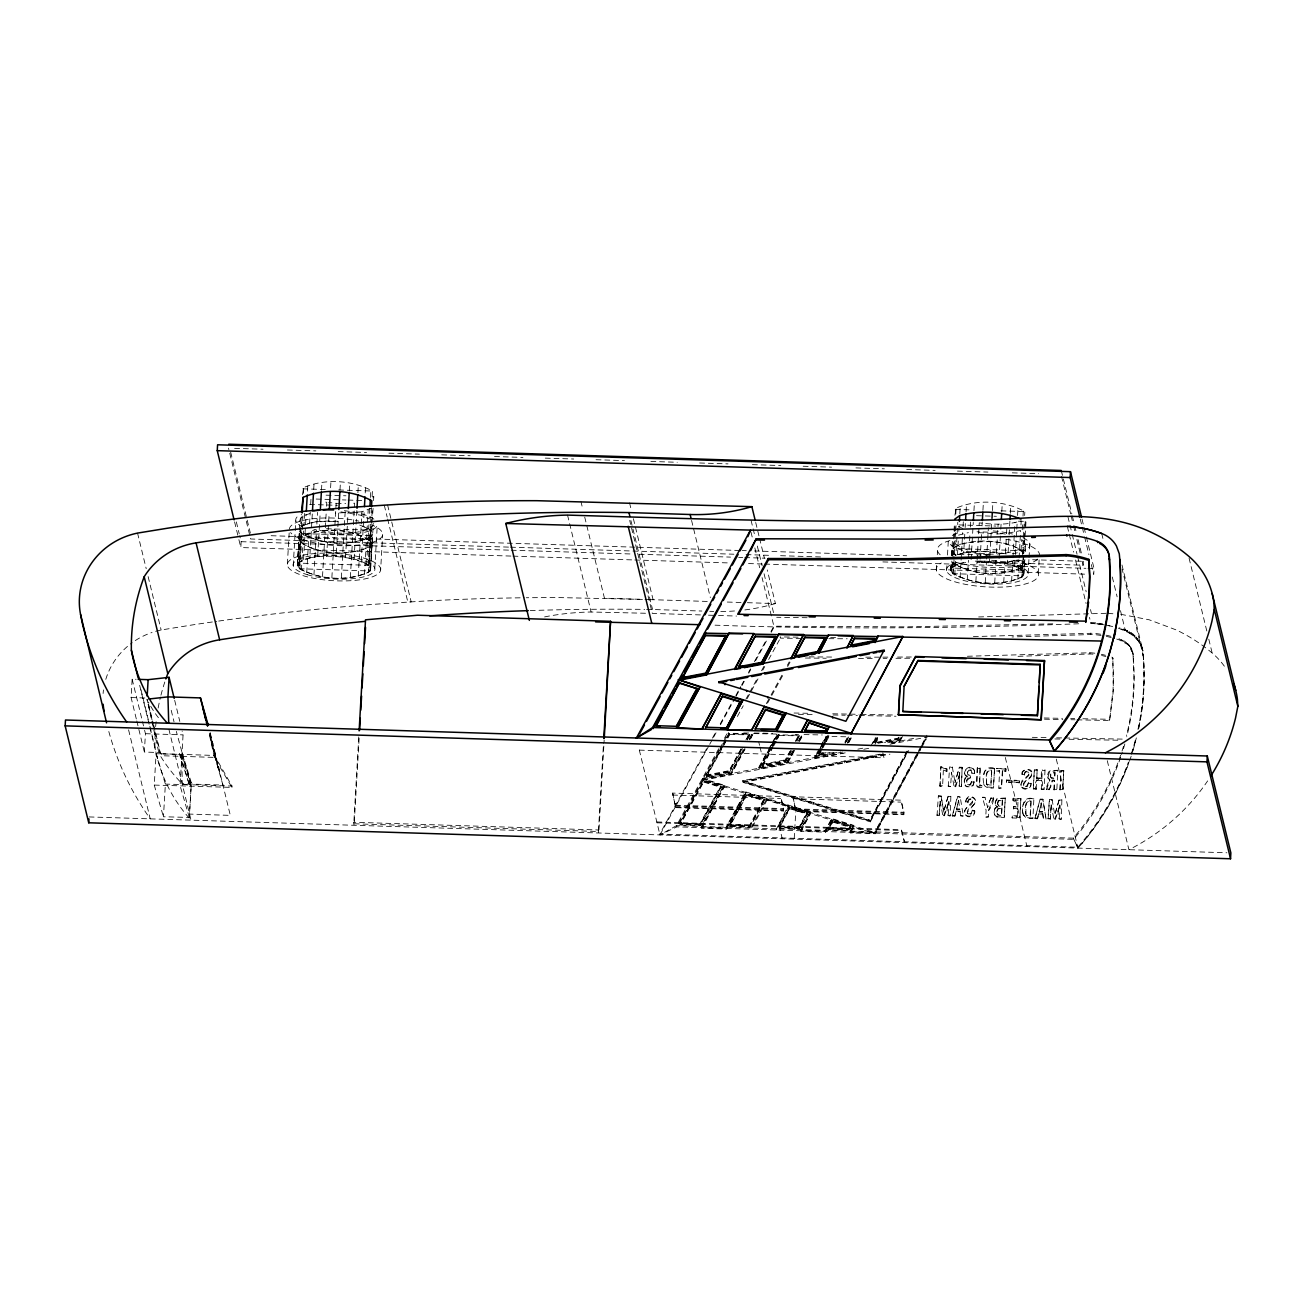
<?xml version="1.0" encoding="UTF-8"?>
<svg xmlns="http://www.w3.org/2000/svg" width="1303" height="1303" viewBox="0 0 1303 1303"><rect width="100%" height="100%" fill="white"/><g stroke="black" fill="none" stroke-linecap="round" stroke-linejoin="round"><path stroke-width="0.75" stroke-dasharray="5 3.75" d="M986.534 783.64C987.169 779.455 984.465 769.275 991.795 770.79L990.915 786.002L988.032 785.774L986.583 783.999L990.769 785.4L991.632 770.187C983.96 768.851 986.697 780.025 986.729 784.601M1025.868 814.245C1026.503 810.059 1023.8 799.879 1031.129 801.394L1030.25 816.606L1026.536 815.922C1025.2 813.87 1023.604 797.729 1031.129 801.394M948.128 796.198L943.714 811.574L948.128 796.198L950.864 796.28L950.278 816.004C942.427 817.225 952.314 782.826 948.014 815.922M962.119 767.272L961.386 786.393L959.122 786.312L959.692 772.451L959.269 786.914L961.533 786.996L962.119 767.272L959.383 767.19L954.969 782.566L959.383 767.19M1059.144 799.7L1054.746 815.075L1059.144 799.7L1061.88 799.781L1061.293 819.506C1053.459 820.727 1063.346 786.328 1059.03 819.424M136.31 718.963L131.098 697.545L132.157 679.172L136.147 679.286M231.934 787.403L232.015 786.051L191.232 784.764L181.948 754.421L156.099 753.737L154.243 785.074L231.934 787.403L214.327 757.401L162.012 755.74L160.334 752.564L144.356 752.059L145.431 733.687L143.998 727.84M156.099 753.737L165.383 784.097L163.445 816.769L189.293 817.437L191.15 786.116L176.345 731.406M210.158 732.514L230.322 815.369L189.538 814.082L191.346 782.81L182.062 752.466L179.602 752.401L179.488 754.356L189.326 784.715L165.383 784.097M189.293 817.437L180.091 785.742L183.071 734.876L182.143 731.032M189.326 784.715L179.602 752.401M214.327 757.401L209.506 735.153L215.549 756.457M510.906 556.072L240.827 547.553L241.153 541.69L239.719 535.761M287.377 564.134L289.396 528.937A46.729 13.665 3.3 0 1 358.928 521.135M293.224 565.746L295.146 532.52M295.26 530.565L295.83 520.793M373.098 508.398L368.635 572.229C346.973 581.35 318.046 580.438 298.273 567.31L297.312 565.877L299.902 520.923L300.472 518.138L303.485 515.63L312.362 512.796L309.772 557.765L303.534 559.541L298.517 563.108L368.765 565.323L370.801 530.142L360.117 524.962M297.589 564.492L299.625 529.295M297.312 565.877L299.332 537.683C320.489 526.412 353.488 527.357 372.169 542.781L370.15 570.975C349.285 582.799 320.115 579.493 299.25 568.743L301.27 533.546L371.534 535.761L370.655 537.048C349.009 546.169 320.082 545.257 300.309 532.129L299.967 530.712L297.931 565.893M298.273 567.31L301.335 514.245M302.459 494.7L303.664 487.566C324.854 478.315 352.233 480.009 372.414 491.036L371.958 498.854M299.381 561.837L301.97 516.884M303.338 493.43L303.664 487.566M299.885 568.76L301.921 533.578M302.149 529.669L303.045 514.034M301.4 570.111L303.648 531.021M304.674 513.431L303.99 525.158L299.902 520.923M303.534 559.541L306.14 514.587M307.492 491.133L307.817 485.27M306.742 572.701L309.104 531.657M309.56 523.839L310.244 512.112M310.684 504.294L311.026 498.43M313.714 489.342L314.056 483.478M313.942 574.916L316.531 529.946M316.873 524.083L317.557 512.356M309.772 557.765L317.655 556.609L320.131 513.61M321.483 490.156L321.939 482.338M322.509 576.577L325.099 531.624M325.327 527.715L326.125 514.034M326.564 506.216L326.792 502.306L323.372 501.639M317.655 556.609L326.646 556.169L329.138 513.17M330.604 487.745L330.929 481.882M331.874 577.604L336.158 503.316L328.665 502.502M370.15 570.975L370.703 568.189C362.625 558.205 347.868 558.221 336.158 556.462L338.747 511.509L360.67 515.19L369.205 519.001L369.889 507.274M339.985 490.009L340.441 482.191M341.37 577.897L345.311 509.489M345.507 557.489L348.096 512.535M349.334 491.019L349.79 483.201M350.36 577.457L353.292 526.64M353.406 524.686L354.644 503.186L351.044 503.365M354.074 559.15L356.892 510.287M357.902 492.697L358.358 484.879M358.244 576.301L361.973 511.802L372.349 507.73L371.453 523.366M361.273 561.365L364.205 510.548M365.215 492.957L365.557 487.078M364.482 574.525L368.195 510.027M366.615 563.955L368.879 524.865M370.459 497.502L370.899 489.684M368.13 565.307L371.388 508.626M358.765 736.928L353.764 823.773L598.435 831.477L603.566 742.563M359.139 738.443L354.123 825.271L353.39 822.258L598.061 829.962L598.794 832.992L604.169 740.039M368.635 572.229L371.225 527.275M373.554 500.58L373.782 496.671L369.808 496.557M370.427 569.574L372.463 534.393M370.703 568.189L373.195 525.19M374.792 568.32L377.267 525.321M380.639 569.932A46.729 13.665 3.3 0 0 312.003 553.808A46.729 13.665 3.3 0 0 309.381 577.359A46.729 13.665 3.3 0 0 380.639 569.932L382.675 534.751M672.657 793.087L675.491 807.16L672.657 793.087L780.741 796.491L783.673 808.609L783.412 811.02L675.361 807.616L675.459 803.528L675.361 807.616M675.475 807.062L783.559 810.564L780.741 796.491M792.973 796.752L795.807 810.824L792.973 796.752L901.057 800.172L903.989 812.274L903.728 814.701L795.677 811.28L795.775 807.208L795.677 811.28M794.227 838.301L795.758 811.802M795.791 810.743L903.875 814.228L901.057 800.172M936.401 570.356L936.841 562.538M937.297 554.72L937.525 550.811M946.597 570.681L947.037 562.863M947.493 555.045L948.275 541.348A40.947 11.971 3.3 0 0 990.231 554.687M1025.445 530.924L1021.992 577.164C1000.329 586.269 971.403 585.356 951.63 572.229L950.669 570.795L951.239 561.023M951.565 555.159L952.363 541.478C971.044 556.918 1004.043 557.847 1025.2 546.576L1025.754 543.791L1021.666 539.556L1020.884 553.254M950.946 569.411L951.402 561.593M951.744 555.729L952.07 549.866M950.669 570.795L951.565 562.163M951.288 570.828L951.858 561.056M952.2 555.192L952.363 548.482C973.227 536.657 1002.398 539.963 1023.262 550.713L1023.034 554.622M951.63 572.229L952.216 562.179M952.558 556.316L953.91 532.862M954.024 530.907L954.464 523.089M954.92 515.271L956.125 508.121C977.315 498.886 1004.694 500.564 1024.858 511.59L1024.647 515.499M943.356 769.992L942.59 786.393L939.968 786.312L940.913 766.604L946.89 768.868L946.939 771.392L943.356 769.992L946.939 771.392M939.968 786.312L940.913 766.604M1016.079 560.274L1022.692 560.485L1022.138 570.258L951.874 568.043L952.965 562.847M953.421 555.029L954.203 541.348M954.431 537.439L954.659 533.53M954.773 531.575L955.229 523.757M955.783 513.985L956.125 508.121M1024.858 559.427L1023.506 575.893C1002.642 587.718 973.471 584.412 952.607 573.662L953.503 558.026M953.259 573.678L954.154 558.042M954.382 554.133L955.62 532.634M955.734 530.679L956.076 524.816L995.85 526.07M954.757 575.03L955.767 557.44M990.182 555.273L953.731 554.117L955.881 555.485L957.803 522.259M958.259 541.022L957.461 554.703L953.307 556.984M958.813 531.233L959.269 523.415M959.822 513.643L960.278 505.825M946.792 770.79L946.89 768.868M960.099 577.636L962.689 532.666M963.031 526.803L963.487 518.985M1008.897 538.676L1008.001 554.312C991.534 550.729 973.683 549.41 957.461 554.703L963.699 552.912L964.253 543.139C984.205 541.071 1009.548 538.921 1025.2 553.563L1025.754 543.791M964.481 539.23L964.823 533.367M965.165 527.503L965.393 523.594M966.06 511.867L966.517 504.049M967.298 579.835L968.438 560.29M968.536 558.336L970.002 532.927M970.344 527.063L970.686 521.2M971.126 559.573L973.276 522.438M973.944 510.711L974.4 502.893M975.866 581.513L977.006 561.968L995.85 563.287L1017.399 560.355M977.12 560.013L979.253 522.861C993.163 524.588 1007.708 525.207 1021.21 520.809L1020.884 526.673M980.117 559.134L981.143 541.543M981.257 539.589L981.696 531.771M982.039 525.907L982.267 521.998M982.934 510.271L983.39 502.453M970.116 778.314C972.201 773.982 964.676 774.454 970.263 775.79C971.256 779.487 964.904 778.819 967.005 783.592L967.445 784.259C971.549 787.207 970.67 778.233 974.09 782.044C974.041 786.605 967.852 788.51 965.051 785.188M974.611 772.988L974.416 770.969L974.579 773.64L971.973 773.542L971.843 772.549M971.338 781.36C971.224 791.393 961.875 778.559 969.969 777.712M971.973 773.542L971.224 769.943L968.601 769.568L967.298 772.19L967.934 775.008M985.231 582.522L986.355 562.977M986.583 559.068L987.593 541.478M987.707 539.523L988.374 527.796M973.944 781.442L973.357 785.286L971.631 786.931L966.077 786.67L964.155 781.067L965.1 777.924L967.282 776.376L964.774 779.422L964.334 783.266M979.351 783.184L980.198 768.444L977.299 767.76L976.794 785.872L978.016 787.468L981.973 788.087L981.925 785.562L979.628 784.96L981.925 785.562M977.299 767.76L976.598 784.65M1024.077 573.125C1015.982 563.14 1001.225 563.157 989.514 561.398L990.638 541.853M990.866 537.944L991.876 520.353M992.446 510.564L992.886 502.746M980.051 767.842L979.775 785.562M994.726 582.832L996.078 559.378M996.42 553.514L997.202 539.817M978.683 532.634L997.544 533.953L998.114 524.181M999.092 558.498L1000.557 533.09M1000.785 529.181L1001.225 521.363M1001.795 511.59L1002.251 503.772M993.635 797.631L988.619 809.847L988.374 817.193L985.72 817.111L986.11 810.368L982.397 797.273L985.003 797.355L987.609 807.274C991.648 790.318 997.723 797.794 988.765 810.45M1003.717 582.392L1004.857 562.847M1005.411 553.058L1006.209 539.377M997.544 533.953L1006.535 533.513L1006.877 527.65M983.749 783.298C981.778 775.546 984.433 764.828 994.531 768.298L993.423 787.403L987.022 787.012L984.579 785.514M994.531 768.298L993.586 788.006C987.593 788.934 982.397 786.263 983.553 780.823M1007.431 564.085L1007.659 560.176M1009.906 521.086L1009.125 534.767L995.997 532.406L977.006 531.803M1010.362 513.268L1010.819 505.45M996.486 770.953L999.759 771.05L996.486 770.953L996.453 768.363L1005.867 768.656L1005.9 771.246L1002.382 770.529L1005.9 771.246M1002.528 771.132L1001.551 788.25L998.766 788.168L999.613 770.448M1011.6 581.236L1012.74 561.691M1012.952 557.782L1014.988 522.601M1002.382 770.529L1001.404 787.647L998.766 788.168M1014.63 566.284L1014.972 560.42M1015.314 554.557L1016.21 538.921M1016.324 536.966L1016.666 531.103M1016.78 529.148L1017.22 521.33M1017.562 515.467L1018.018 507.649M996.844 812.013L997.626 808.707L1001.909 807.909L1001.486 815.092L997.186 814.131M997.675 804.179L998.033 800.645L1002.365 799.895L1002.023 805.873L998.017 805.026M1001.909 807.909L1001.632 815.711L997.707 815.108L996.697 811.411M1002.365 799.895L1002.17 806.492L998.701 806.068L997.512 803.576M1005.753 770.643L1005.867 768.656M995.443 805.14L997.87 807.192L995.785 805.905L995.117 803.576L996.616 798.886L1005.264 797.99L1004.157 817.095L997.626 816.802L995.052 815.32M1017.838 579.444L1018.962 559.899L1000.557 563.238L977.006 561.968M1019.076 557.945L1020.656 530.582L1006.535 533.513M1005.264 797.99L1004.304 817.698L996.73 817.079L994.547 814.522M1006.47 781.898L1006.567 779.992L1012.056 780.171L1012.089 782.68L1006.47 781.898L1011.942 782.077L1012.056 780.171M1006.616 782.5L1006.567 779.992M1019.972 568.89L1020.428 561.072M1022.236 529.784L1022.676 521.966M1023.018 516.102L1023.36 510.239M1021.487 570.242L1022.041 560.469L1024.353 564.736L1022.562 567.375C1000.899 576.496 971.973 575.584 952.2 562.456C971.957 575.6 1003.082 577.636 1024.077 566.121L1024.63 563.336L1022.692 560.485M1022.383 554.606L1023.735 531.135M1023.849 529.181L1024.305 521.363L1018.343 521.184M1021.992 577.164L1023.116 557.603M1023.344 553.694L1024.125 540.012M1024.239 538.058L1024.695 530.24M1024.924 526.331L1025.38 518.513M1025.673 527.015L1026.015 521.151M1023.506 575.893L1024.077 566.121M1023.783 574.509L1024.81 556.918M1013.066 800.221C1025.77 799.293 1010.639 804.374 1013.18 798.25L1020.9 798.495L1019.956 818.203L1012.187 817.942L1012.138 815.434L1017.285 816.199L1012.138 815.434M1014.06 782.745L1014.027 780.22L1019.516 780.399L1019.549 782.908L1013.913 782.142L1019.402 782.305L1019.516 780.399M1012.187 817.942L1012.284 816.036M1013.213 800.84L1013.18 798.25M1013.522 808.463C1023.963 807.844 1011.242 812.062 1013.636 806.573L1017.79 807.306L1013.636 806.573M1013.685 809.065L1013.783 807.176M1028.148 573.239L1028.93 559.557M1029.044 557.603L1029.842 543.921M1017.285 816.199L1017.545 808.593M1017.79 807.306L1018.018 800.384M1020.9 798.495L1019.809 817.584L1012.04 817.339M1038.344 573.564L1039.468 554.019A51.192 14.968 3.3 0 0 1005.509 539.181M1030.966 800.791L1030.103 816.004L1026.389 815.32M1045.022 769.894L1044.078 789.602L1041.292 789.504C1047.026 776.327 1031.715 775.969 1036.178 789.341L1033.246 788.657L1034.354 769.552L1037.139 769.633L1036.797 778.494L1041.911 778.657C1038.507 765.855 1049.827 771.132 1042.4 770.415M1033.393 789.26L1034.354 769.552M1023.409 815.466C1021.096 807.746 1022.904 795.156 1033.865 798.902L1032.921 818.61L1026.503 818.219L1023.262 814.864L1026.357 817.616L1032.774 817.991M1036.178 789.341L1036.553 779.797M1036.797 778.494L1037.139 769.633M1041.292 789.504L1041.667 779.96M1041.911 778.657L1042.253 769.796M1057.792 770.285L1049.436 771.799L1047.905 777.696L1047.628 775.057L1048.443 772.142L1050.462 770.578L1057.792 770.285L1056.831 789.993L1054.062 789.911L1054.42 780.35L1052.27 780.269C1051.114 793.283 1041.895 793.087 1049.843 779.585L1048.459 778.64M1050.348 776.23L1051.733 778.657L1054.681 779.031L1055.055 772.728L1051.244 773.363L1050.495 776.832L1050.316 775.138L1051.505 772.435L1054.909 772.109L1054.534 778.428L1050.544 777.06M1054.062 789.911L1054.42 780.35M1059.909 789.488L1061.017 770.399L1063.737 770.48L1062.792 790.188L1059.909 789.488L1062.645 789.585L1063.737 770.48M1060.056 790.09L1061.017 770.399M977.543 561.902L1083.135 565.225L1083.363 561.316M1086.36 536.934L1094.064 568.58L1093.722 574.444L1091.328 564.557M939.137 815.043L940.147 801.182L939.284 815.645L936.89 814.978L939.284 815.645M950.538 786.654L948.144 785.97L950.538 786.654L951.565 772.793M1050.299 819.147L1051.179 804.684L1050.299 819.147L1047.921 818.479L1049.387 799.39L1052.238 800.075L1049.387 799.39M937.036 815.58L938.372 795.889L941.075 795.97L943.861 812.176M948.307 786.572L949.626 766.881L952.477 767.581L949.626 766.881M1048.068 819.082L1049.534 799.993M994.189 811.932L994.694 809.603A3.714 3.534 -13.7 0 1 996.762 807.518L997.87 807.192M984.107 774.405C983.716 768.591 990.475 768.07 994.678 768.9M1031.52 773.721C1031.683 779.438 1020.982 780.399 1024.093 786.507L1027.367 786.589L1028.604 782.5L1031.178 783.82L1028.751 783.119M972.738 800.97C970.263 805.303 961.712 809.88 965.214 814.587M997.658 803.153L998.75 800.791L1002.512 800.498M967.445 772.793L968.748 770.171L971.631 770.936M1077.044 719.842L1109.586 720.494L1113.071 689.482L1113.446 674.254L1112.729 657.478L1111.801 657.152M1109.586 720.494L1113.365 690.704L1112.729 657.478M964.741 812.111C964.399 806.199 975.263 805.401 972.266 799.39L970.67 798.804A2.199 2.085 -13.7 0 0 968.552 799.781C963.797 808.984 965.197 792.68 972.706 797.094C980.263 801.264 970.328 807.713 967.315 812.404M1021.063 784.52L1021.943 780.855L1028.686 774.813L1028.963 772.467L1028.833 775.415L1021.373 782.859M972.282 810.091L971.044 814.18L967.787 814.098L967.249 812.763L968.292 813.935L970.898 813.561L972.282 810.091L974.709 810.808C974.839 815.352 969.025 817.958 965.751 814.896M974.709 810.808C975.996 816.297 967.038 819.392 965.067 813.968M1031.031 783.217C1032.334 789.178 1022.562 791.735 1021.129 785.839C1020.9 788.266 1030.054 790.66 1030.722 784.764M373.309 523.236L372.739 526.021C355.752 537.145 332.754 533.122 313.86 529.295M965.637 802.127C965.539 797.403 972.25 795.612 974.807 799.276M1028.735 772.402L1027.139 771.816A2.199 2.085 -13.7 0 0 1025.021 772.793L1024.272 775.22C1015.949 770.464 1033.605 766.115 1031.65 773.331M1021.959 774.536C1021.845 769.812 1028.572 768.021 1031.113 771.685M1028.604 782.5L1026.487 786.393L1023.572 785.172M967.966 802.811L968.699 800.384A2.199 2.085 -13.7 0 1 970.816 799.407L972.657 800.058M1024.272 775.22L1024.875 772.19A2.199 2.085 -13.7 0 1 1026.992 771.213L1029.109 773.07M957.444 796.491L960.278 797.175L957.444 796.491L952.249 816.053L954.871 816.15L955.913 810.759L960.116 811.492L955.913 810.759M954.871 816.15L956.06 811.362M1037.563 818.756L1038.605 813.365L1042.661 813.495L1043.491 818.935L1046.097 819.017L1042.823 799.179L1040.136 799.097L1034.924 818.675L1037.563 818.756L1038.605 813.365M956.532 809.456L958.568 800.303L956.532 809.456L959.855 809.57L958.568 800.303M1039.224 812.062L1041.244 802.909L1039.224 812.062L1042.547 812.176L1041.244 802.909M952.249 816.053L957.591 797.094M1034.924 818.675L1040.136 799.097M944.3 815.206C941.287 818.691 949.431 804.961 948.437 801.443M944.447 815.808L948.584 802.062M955.555 786.198C952.542 789.683 960.686 775.953 959.692 772.451M955.702 786.817L959.855 773.054M1055.316 818.707C1052.303 822.193 1060.463 808.463 1059.469 804.945M1055.463 819.31L1059.616 805.563M997.007 810.906L998.44 808.821L1002.056 808.511M1049.29 789.765L1052.27 780.269M1046.602 789.667L1049.843 779.585M991.046 797.55L987.609 807.274M880.16 754.16L742.743 780.627L743.182 782.435L870.339 821.835L869.899 820.01L907.295 750.528M907.442 751.131L870.046 820.613L742.889 781.23L884.037 754.046M906.627 753.525L870.192 821.232L743.036 781.833L886.056 754.29M870.339 821.835L908.696 750.561M921.123 745.967L874.883 831.9L875.323 833.725L850.517 832.943L850.077 831.119L853.27 825.206L831.672 818.512L825.288 830.337L825.727 832.161L800.922 831.379L800.482 829.555L810.059 811.818L745.43 791.801L726.08 827.21L726.52 829.034L701.731 828.252L701.291 826.428L723.898 785.123L702.382 778.461L702.838 780.285L875.323 833.725L920.602 749.567M922.101 744.176L926.905 735.218M853.416 825.809L850.224 831.721L875.03 832.503L916.465 755.528M917.426 753.737L926.091 737.612M875.176 833.106L918.534 752.548M919.495 750.756L922.394 745.381M923.355 743.59L927.199 736.439M921.579 747.775L926.384 738.834M799.57 828.773L799.13 826.949L806.997 812.372L807.437 814.196L799.57 828.773L779.259 828.138L778.819 826.314L789.374 806.915L789.813 808.74L779.259 828.138M844.93 742.075L847.781 736.781M845.077 742.677L848.872 735.625M845.224 743.28L849.019 736.228L846.315 742.124M847.39 742.596L851.217 735.511M810.205 812.42L800.628 830.158L825.434 830.939L831.819 819.115M847.536 743.199L851.364 736.114M800.775 830.76L810.352 813.023L745.723 793.006L726.374 828.431M848.644 742.042L851.51 736.716M800.922 831.379L810.499 813.642L810.059 811.818M848.79 742.645L852.618 735.56M870.893 746.016L875.437 737.596M872.847 743.247L875.583 738.198M825.581 831.542L831.966 819.734L853.563 826.411L850.37 832.324M873.906 742.173L876.642 737.123M825.727 832.161L832.112 820.336L831.672 818.512M874.052 742.775L877.701 736.048M828.855 829.702L828.415 827.877L832.519 820.287L832.959 822.112L828.855 829.702L849.181 830.337L850.664 827.584L850.224 825.776L848.725 828.513L849.181 830.337M877.359 737.384L874.476 742.694L897.409 738.28L897.865 740.104L884.476 742.677M877.505 737.987L874.622 743.313L897.555 738.882L898.793 736.618M875.73 742.14L877.652 738.589M874.932 744.518L878.759 737.433M898.94 737.221L897.702 739.501L876.691 743.541M897.865 740.104L899.086 737.84M902.523 736.553L899.347 742.433L898.907 740.609L900.503 737.677M899.054 741.228L900.65 738.28M901.578 737.417L899.2 741.83L891.724 743.264M850.517 832.943L853.709 827.03L853.27 825.206M820.727 748.525L815.238 758.639L814.798 756.815L820.287 746.717M821.199 745.039L825.776 736.618M814.945 757.418L819.522 748.997M820.434 747.319L823.17 742.27M824.082 740.593L827.747 733.85M788.82 806.362L775.985 829.978L788.527 805.14L788.966 806.964M819.668 749.616L815.092 758.02L843.057 753.281M820.581 747.922L823.317 742.873M824.229 741.195L826.982 736.146M821.639 746.847L828.04 735.071M833.985 752.401L818.838 755.317L818.398 753.492L822.128 746.635M823.056 744.925L827.731 736.342M821.346 748.964L818.545 754.111L826.118 752.645M822.274 747.238L825.076 742.091M826.004 740.381L828.806 735.234M820.564 751.277L823.349 746.13M824.294 744.42L828.952 735.837M818.838 755.317L825.369 743.313M826.297 741.586L829.099 736.439L849.165 736.846M749.991 827.21L749.534 825.385L763.9 799.032L764.34 800.84L749.991 827.21L729.68 826.574L729.24 824.75L746.261 793.56L746.717 795.384L729.68 826.574M771.555 747.27L762.239 764.307L762.678 766.131L785.676 761.701L785.237 759.893L789.927 751.277M795.563 740.935L799.309 734.045M791.019 750.153L785.383 760.496L762.385 764.926L771.702 747.873M795.71 741.537L799.456 734.648L795.4 734.566M791.165 750.756L785.53 761.099L762.532 765.529L775.578 741.668M796.784 740.43L799.602 735.25L779.292 734.843L776.507 739.957M785.676 761.701L791.312 751.359M796.947 741.032L799.456 734.648M794.716 750.17L787.159 764.03L786.719 762.222L793.332 750.088M798.055 741.423L801.834 734.485M786.865 762.825L793.478 750.691M799.146 740.299L802.925 733.361M767.272 799.684L751.179 829.197L750.886 827.991L766.962 798.462L767.418 800.286M793.625 751.294L787.012 763.428L758.916 768.835L770.513 747.629M799.293 740.902L803.071 733.964M799.439 741.505L803.218 734.566L822.307 734.957M700.395 825.646L699.939 823.822L720.836 785.693L721.276 787.501L700.395 825.646L680.085 825.011L679.645 823.187L703.229 780.236L703.669 782.044L680.085 825.011M725.462 739.729L706.014 775.138L706.454 776.963L729.468 772.532L729.029 770.708L741.212 748.459M745.902 739.909L749.648 733.052L743.557 732.938M741.358 749.062L729.175 771.311L706.161 775.741L722.693 745.642M746.994 738.801L749.795 733.654L729.485 733.263L723.654 743.883M741.505 749.665L729.322 771.93L706.307 776.36L722.839 746.261M747.14 739.404L749.942 734.273L729.631 733.866L727.693 737.4M729.468 772.532L742.596 748.557M747.287 740.006L750.088 734.876L749.648 733.052M745.088 749.062L730.967 774.862L730.511 773.037L743.704 748.964M749.355 738.654L752.173 733.491M724.045 785.725L701.437 827.03L726.227 827.812L745.577 792.403M730.657 773.656L743.85 749.567M749.502 739.257L753.264 732.367M701.584 827.649L724.191 786.344L702.675 779.666L730.82 774.259L744.941 748.459M749.648 739.86L753.411 732.986L772.516 733.361M701.731 828.252L724.338 786.947L723.898 785.123M750.74 738.752L753.411 732.986M774.519 741.146L759.063 769.454L758.623 767.63L767.32 751.717M768.281 749.942L771.181 744.648M772.158 742.873L776.979 734.029M758.769 768.233L768.428 750.544M769.405 748.785L777.125 734.631M771.474 745.853L774.373 740.544M775.35 738.785L777.272 735.234M726.52 829.034L745.87 793.608L745.43 791.801M775.497 739.387L778.396 734.078M772.484 745.56L775.269 740.462M776.213 738.752L778.999 733.638M772.63 746.179L775.432 741.065M776.36 739.355L779.145 734.24M762.678 766.131L772.923 747.385M773.852 745.674L776.653 740.56M777.582 738.866L779.292 734.843M706.584 748.785L659.758 834.067L1077.744 847.243A274.884 261.838 -13.7 0 0 1128.251 762.564M712.432 738.117L716.341 731.016M720.233 723.914L731.944 702.578M735.837 695.476L740.723 686.6M741.7 684.824L743.638 681.257M748.525 672.381L750.479 668.83M754.372 661.712L766.083 640.392M770.953 631.515L773.884 626.189L905.862 626.873L1054.143 623.811M708.734 746.082L659.969 834.914L638.486 746.652M709.712 744.306L712.643 738.964M713.621 737.189L716.536 731.863M720.445 724.761L735.071 698.099M736.048 696.323L740.918 687.447M741.896 685.671L744.827 680.329M748.72 673.228L750.675 669.677M755.561 660.784L767.255 639.464M771.164 632.362L774.08 627.036L762.06 577.587M718.702 748.753L676.485 825.646L659.969 834.914L676.778 826.868L1073.574 839.36L1081.295 830.011A264.639 252.082 -13.7 0 0 1120.987 756.326M724.452 738.264L727.335 733.019M745.886 699.222L748.818 693.88M749.795 692.105L756.636 679.645M761.522 670.736L764.454 665.393M718.995 749.958L676.778 826.868L676.485 825.646L1073.281 838.155L1080.985 828.789A264.639 252.082 -13.7 0 0 1118.186 762.092M719.956 748.215L722.823 742.971M723.784 741.228L728.589 732.481M737.384 716.455L743.247 705.77M747.156 698.652L758.883 677.283M762.792 670.165L764.747 666.599M768.656 659.481L779.406 639.887M726.423 737.954L729.338 732.644L729.778 734.469L727.84 738.003M723.8 744.485L726.716 739.176M706.454 776.963L726.862 739.778M766.311 703.653L770.138 696.698M771.083 694.955L783.51 672.315M787.338 665.361L789.243 661.875M767.565 703.131L783.803 673.537M787.631 666.566L790.498 661.338M372.919 497.958L373.782 496.671M297.866 563.091C318.73 551.267 347.901 554.573 368.765 565.323M371.616 545.566C350.458 556.821 317.46 555.892 298.778 540.468L299.332 537.683L370.231 539.914M951.239 568.027L959.545 563.433L966.728 561.935M952.737 566.756L956.907 564.476L969.041 561.821M958.585 535.142L968.406 532.618M997.723 806.59L996.616 806.915A3.714 3.534 -13.7 0 0 994.547 809L994.205 813.105M964.253 543.139L958.031 544.931L952.998 548.498L1023.262 550.713M210.109 735.25L212.161 742.694M216.363 760.349C217.731 767.662 213.936 749.258 215.744 756.408M217.78 766.017L219.393 772.679M218.22 767.842L212.829 748.769M706.014 775.138L729.029 770.708M762.239 764.307L785.237 759.893M818.398 753.492L824.082 752.401M818.691 754.714L830.06 752.515M702.382 778.461L730.511 773.037M758.623 767.63L786.719 762.222M814.798 756.815L840.63 751.831M887.701 742.775L898.907 740.609M842.764 752.059L702.529 779.064L875.03 832.503M857.846 749.16L865.387 747.71M891.578 742.661L915.862 737.987M702.838 780.285L846.836 752.548M863.791 749.274L871.332 747.824M890.014 744.225L927.345 737.042M743.182 782.435L889.933 754.176M155.643 631.336A71.86 68.456 -13.7 0 1 161.132 630L190.759 625.179A2288.85 2180.163 -13.7 0 1 216.721 621.352M361.973 511.802L335.588 513.089M963.699 552.912L980.573 551.316L1004.564 553.645M1106.1 613.306L975.703 617.036M1078.721 623.779C957.184 628.274 835.484 629.593 713.93 625.131M1100.758 634.235A108.963 103.784 -13.7 0 0 1092.728 633.258L973.08 636.597M1101.051 635.441A108.963 103.784 -13.7 0 0 1093.038 634.48L1012.04 636.955M1094.846 653.21A88.49 84.288 -13.7 0 0 1090.497 652.754L966.321 656.289M1092.973 654.171A88.49 84.288 -13.7 0 0 1090.79 653.959L1015.933 656.386M911.302 656.989L896.122 657.087M909.689 658.227L894.526 658.308M975.312 561.137C991.111 561.104 1008.441 561.398 1022.138 570.258M882.848 657.152L888.532 657.119M883.141 658.357L886.936 658.341M865.762 657.168L879.053 657.168M858.482 658.373L875.551 658.373M830.63 637.493L836.738 637.525M828.887 638.682L847.194 638.779M831.623 657.054L808.87 656.859M807.127 617.72L776.686 617.28M805.384 658.031L826.232 658.227M798.12 637.167L780.09 636.906L780.383 638.112L800.417 638.405M794.064 713.018L808.3 713.295M832.715 713.783L859.149 714.305M861.185 714.353L895.747 715.038M1044.208 717.986L1062.515 718.344M1070.659 718.507L1074.714 718.588M1082.858 718.751L1109.293 719.272M798.43 714.305L812.665 714.581M833.008 714.989L845.207 715.233M847.243 715.282L857.407 715.477M859.443 715.51L896.041 716.243M1044.501 719.191L1062.808 719.565M1070.952 719.728L1075.008 719.793M1032.302 737.319L1046.488 737.596M1056.619 737.807L1062.694 737.921M1064.73 737.954L1123.512 739.127M1054.893 738.964L1060.968 739.094M1069.079 739.257L1119.749 740.267M753.557 733.589L776.474 734.045M729.778 734.469L750.088 734.876M779.438 735.462L799.749 735.853M544.589 616.905A248.759 236.934 -13.7 0 1 591.122 612.003L646.386 613.273M189.44 782.761L191.346 782.81M234.605 448.33L263.027 449.226M287.393 449.991L315.831 450.887M338.161 451.587L366.583 452.483M388.929 453.183L419.387 454.144M441.717 454.845L470.139 455.741M494.505 456.522L522.943 457.418M545.273 458.119L573.695 459.014M596.041 459.715L624.463 460.611M650.865 461.441L677.251 462.272M699.597 462.988L728.019 463.884M752.385 464.65L780.823 465.546M803.153 466.246L831.575 467.142M855.941 467.907L884.379 468.803M906.709 469.503L935.131 470.399M957.477 471.116L987.935 472.061M1012.301 472.842L1038.686 473.673M302.801 488.837L326.662 489.586M338.601 489.961L372.414 491.036M955.262 509.408L971.175 509.896M1000.997 510.841L1024.858 511.59M326.059 495.173L345.947 495.791M976.517 515.679L996.404 516.297M316.157 499.049L345.995 499.994M347.982 500.059L361.908 500.499M336.158 503.316L345.653 503.626M309.577 504.44L337.428 505.32M326.401 528.741L370.801 530.142M271.154 535.712L740.202 550.501M742.238 550.566L746.293 550.697M754.421 550.957L906.709 555.746M1032.595 559.72L1081.327 561.251M980.019 561.088L989.514 561.398M508.496 547.113L250.616 538.986L228.514 448.134M510.532 547.179L733.882 554.215M746.065 554.606L770.431 555.371M780.578 555.697L823.219 557.033M241.153 541.69L509.212 550.143M511.248 550.208L631.059 553.987M639.187 554.247L730.56 557.114M738.687 557.375L742.743 557.505M744.779 557.57L765.089 558.205M882.864 561.919L1085.936 568.32M1087.972 568.385L1094.064 568.58M512.942 556.137L632.753 559.915M634.789 559.981L730.234 562.977M748.508 563.564L762.711 564.004M764.747 564.069L1085.611 574.183M952.607 573.662L1022.855 575.877M326.646 556.169L336.158 556.462M299.25 568.743L369.498 570.958M707.252 601.432L645.001 599.461L653.096 599.722L633.372 518.627M727.302 602.051L745.365 602.621M747.368 602.686L775.432 603.582L767.255 569.948M646.63 609.413A2445.698 2329.569 -13.7 0 1 652.542 609.495L701.877 611.042M709.76 611.302L713.702 611.416M700.444 614.918L652.314 613.404L631.141 526.379M708.474 615.179L716.487 615.423M718.49 615.488L736.553 616.058M131.098 697.545L145.073 697.985M145.431 733.687L183.071 734.876M639.333 750.121L884.004 757.825L882.326 750.903M941.059 767.206L947.037 769.487M959.529 767.793L962.265 767.874M977.445 768.363L980.198 768.444M1006.014 769.259L996.453 768.363M1034.501 770.154L1037.286 770.252M1061.163 771.001L1063.883 771.083M971.81 772.94L974.579 773.64M1036.651 777.891L1041.765 778.054M1036.699 780.416L1041.814 780.562M1052.417 780.888L1054.567 780.953M160.269 753.737L147.011 699.222L159.047 753.688L214.441 755.447L232.015 786.051M1006.714 780.595L1012.203 780.774M1019.663 781.002L1014.027 780.22M971.484 781.963L974.09 782.044M939.821 785.709L942.444 785.79M1033.246 788.657L1036.032 788.738M1041.146 788.901L1043.931 788.983M1046.456 789.064L1049.143 789.146M1053.915 789.309L1056.684 789.39M981.827 787.484L977.103 786.181M941.222 796.573L938.372 795.889M948.275 796.801L950.864 796.28M991.192 798.153L993.782 798.234M1005.411 798.609C1001.339 797.566 994.205 798.332 995.264 804.179M1013.327 798.853L1021.047 799.097M1040.283 799.7L1042.97 799.781M1059.306 800.303L1061.88 799.781M672.56 795.042L780.627 798.446M792.859 798.706L900.943 802.127M956.386 808.854L959.708 808.968M1039.077 811.46L1042.4 811.574M1038.752 813.968L1042.807 814.098M675.606 805.205L783.673 808.609M795.921 808.87L903.989 812.274M675.231 806.02L783.282 809.44L783.412 811.02M795.547 809.7L903.598 813.105L903.728 814.701M947.867 815.32L950.131 815.385M952.102 815.45L954.724 815.531M963.259 815.808L960.653 815.727L963.406 816.411L960.132 796.573M988.228 816.59L985.72 817.111M1034.777 818.056L1037.416 818.137M1042.661 813.495L1043.345 818.333L1045.951 818.414L1042.823 799.179M1047.921 818.479L1050.153 818.545M1058.883 818.821L1061.147 818.887M656.81 821.949L901.285 829.669L904.429 841.787M679.645 823.187L699.939 823.822M729.24 824.75L749.534 825.385M778.819 826.314L799.13 826.949M828.415 827.877L848.725 828.513M657.021 822.812L901.692 830.516L904.64 842.634M89.076 816.932L1226.872 852.781M1107.925 613.42L1115.205 613.908M1104.081 624.772L1090.904 623.306L1089.471 617.378M1120.678 614.283L1149.197 619.788L1176.202 629.919A170.937 162.826 -13.7 0 1 1212.165 653.047A78.62 74.874 -13.7 0 1 1224.413 666.273M1112.713 626.564L1108.43 625.587A119.192 113.54 -13.7 0 1 1111.28 626.254A115.462 109.989 -13.7 0 0 1105.53 625.033M972.429 810.694L974.856 811.411M1021.813 773.933L1024.125 774.617M965.49 801.508L967.82 802.208M1118.365 628.127L1132.568 634.382L1140.793 644.496M359.709 525.076L368.651 528.774L372.739 533.008L372.169 535.794C351.305 547.602 322.134 544.312 301.27 533.546M742.743 780.627L869.899 820.01M703.669 782.044L721.276 787.501M746.717 795.384L764.34 800.84M789.813 808.74L807.437 814.196M832.959 822.112L850.664 827.584M1118.968 638.682L1128.61 644.366L1132.926 653.259A27.868 26.532 -13.7 0 1 1133.431 657.429L1134.18 674.856A264.639 252.082 -13.7 0 1 1126.753 736.798M1132.893 653.096L1127.893 644.562L1119.261 639.903A108.963 103.784 -13.7 0 0 1116.72 639.073M1112.094 658.357L1113.023 658.683M1140.19 643.259L1134.522 635.343L1125.092 629.577A119.192 113.54 -13.7 0 0 1119.554 627.704M1138.594 728.931A272.75 259.802 -13.7 0 0 1143.35 656.24L1142.194 648.031L1136.835 638.372A29.122 27.754 -13.7 0 0 1125.303 630.424A119.192 113.54 -13.7 0 0 1119.766 628.551A115.462 109.989 -13.7 0 1 1125.303 630.424L1136.346 637.835M962.917 528.757L956.076 524.816M1049.99 780.188L1048.035 777.924M967.282 776.376L965.295 774.894M967.429 776.979C959.106 772.858 970.67 761.848 974.221 770.366M973.602 769.373C969.644 764.763 963.292 771.246 964.774 773.656M955.881 555.485L952.428 551.283M1136.167 637.004L1141.607 646.418L1143.35 656.24A274.884 261.838 -13.7 0 1 1138.154 730.217M1131.167 756.212A272.75 259.802 -13.7 0 1 1077.956 848.09L1073.281 838.155L1077.956 848.09A274.884 261.838 -13.7 0 0 1129.115 761.587M1141.021 644.594L1141.965 647.396M1141.607 646.125L1142.536 649.399A38.096 36.289 -13.7 0 1 1143.35 656.24L1122.176 569.216M994.694 815.124L994.059 812.502M1047.759 777.093L1048.182 778.526M181.964 756.375L191.15 786.116L182.176 783.803A168.25 160.269 -13.7 0 1 159.047 753.688M154.243 785.074L163.445 816.769M209.881 733.296L213.008 744.192M209.425 733.801L216.314 757.825M211.135 741.814L219.637 771.457M214.441 755.447L222.943 785.074L182.176 783.803L181.948 754.421M974.074 769.764L974.563 771.571M1189.069 558.107L1206.871 631.287M1208.793 639.203L1212.165 653.047M1121.981 564.965L1142.878 650.718M1138.708 640.278L1139.213 641.581M1137.519 638.617L1137.877 639.659M1134.522 635.343L1134.88 636.336M1133.024 634.04L1133.219 634.903M1132.779 633.861L1132.991 634.708M1131.216 632.721L1131.427 633.567M1130.939 632.541L1131.151 633.388M1129.017 631.369L1129.489 632.362M1127.242 630.473L1127.453 631.32M1131.607 648.992L1132.502 651.712M1127.046 630.391L1127.258 631.238M1131.118 647.966L1131.411 649.187M1130.988 647.721L1131.281 648.927M1132.6 651.875L1132.633 652.037A27.868 26.532 -13.7 0 1 1133.138 656.207L1133.447 657.999M1130.304 646.565L1130.678 647.917M1129.522 645.474L1129.815 646.679M1101.719 533.513L1103.641 541.429M1112.306 577.017L1117.127 596.807M1120.482 610.651L1125.303 630.424M1128.61 644.366L1128.903 645.571M1127.6 643.34L1127.893 644.562M1126.492 642.395L1126.802 643.617M1125.336 641.548L1125.629 642.754M1124.098 640.783L1124.391 642.004M1122.795 640.131L1123.088 641.337M1121.329 639.512L1121.622 640.734M1082.027 519.131L1085.888 534.963M1080.252 519.066L1084.096 534.881M1084.585 536.869L1088.917 554.671M1112.746 657.885L1113.039 659.09M1061.261 470.464L1071.832 513.919M1072.304 515.89L1074.226 523.79M1074.714 525.76L1076.148 531.689M1078.07 539.589L1081.441 553.417M1061.505 476.344L1070.643 513.871M1071.115 515.858L1073.037 523.757M1073.525 525.728L1074.959 531.657M1076.881 539.556L1080.252 553.384M1082.174 561.284L1083.135 565.225M1067.89 516.623L1071.75 532.438M1072.222 534.425L1077.044 554.198M1077.516 556.186L1086.181 591.774M1090.513 609.576L1091.474 613.534M1067.336 526.396L1068.769 532.324M1069.258 534.311L1073.591 552.114M1075.512 560.013L1086.099 603.533M1090.497 633.095L1090.79 634.317M1089.683 652.689L1089.992 653.894M1107.273 760.691L1128.919 849.703A203.48 193.821 -13.7 0 0 1207.637 780.904M1056.293 759.095L1077.956 848.09M1033.865 798.902C1025.722 796.784 1020.363 805.221 1023.083 813.903M1005.313 757.483L1026.976 846.494M985.003 797.355L982.397 797.273M872.684 755.593L873.124 757.418M844.409 761.033L844.849 762.858M856.608 815.89L857.048 817.714M835.011 809.212L835.451 811.02M816.59 766.392L817.03 768.216M755.707 522.487L759.079 536.331M759.551 538.302L764.372 558.091M751.065 520.337L754.926 536.168M757.32 546.055L762.141 565.828M764.063 573.743L773.689 613.306M750.984 532.096L752.434 538.025M754.844 547.911L759.649 567.701M813.398 802.501L813.838 804.326M788.51 771.799L788.966 773.624M791.866 795.84L792.305 797.648M758.721 741.863L759.568 745.316M759.991 747.059L761.669 753.981M770.301 789.162L770.757 790.97M779.047 825.809L782.305 838.774M760.431 777.223L760.871 779.031M691.567 520.434L710.347 597.572M748.769 782.484L749.209 784.308M629.528 502.811L631.45 510.711M630.88 520.483L652.542 609.495M629.691 520.451L630.652 524.392M580.877 501.264L582.799 509.18M584.721 517.096L604.445 598.191L642.965 599.396L560.518 597.621A2288.85 2180.163 -13.7 0 0 526.282 597.751M567.538 515.092L591.122 612.003M387.594 504.978L411.178 601.888L407.855 602.1L387.642 519.034M384.271 505.189L387.154 517.047M230.664 452.125L250.355 533.106M236.348 521.917L239.231 533.79M234.573 521.851L238.416 537.667M238.889 539.654L240.827 547.553M212.356 742.629L211.721 740.87L213.187 746.928M137.548 533.09L146.213 568.694M148.135 576.61L161.132 630M174.683 700.346L179.814 721.439M171.214 710.298L174.016 721.813M168.901 729.289L191.02 820.141A158.966 151.425 -13.7 0 1 154.943 747.14L148.689 721.422M148.493 703.881L153.233 723.36M153.705 725.299L160.334 752.564M140.985 689.776L148.216 719.435M139.665 685.345L157.956 760.496M132.157 679.172L143.525 725.901M136.782 720.901L144.356 752.059M128.574 729.843L150.236 818.854A307.101 292.523 -13.7 0 1 108.507 730.446M1051.179 804.684L1053.899 819.261M951.418 772.19L954.122 786.751M940.147 801.182L942.867 815.759M1052.091 799.472L1054.893 815.678M952.33 766.962L955.132 783.168M941.075 795.97L943.714 811.574M959.969 810.889L960.8 816.329M1023.718 785.774C1023.083 779.878 1033.507 779.243 1031.504 772.728M967.396 813.365C965.767 807.16 976.403 806.655 975.181 800.303M1020.9 783.917L1021.129 785.839M1133.154 656.793L1133.887 673.651A264.639 252.082 -13.7 0 1 1126.46 735.592M158.412 717.709A109.957 104.745 -13.7 0 1 148.379 701.991M1131.607 754.307A274.884 261.838 -13.7 0 0 1136.395 737.693L1133.447 749.013A272.75 259.802 -13.7 0 1 1131.753 754.421M1137.942 729.371A274.884 261.838 -13.7 0 0 1143.154 655.393A38.096 36.289 -13.7 0 0 1142.34 648.552M1135.222 740.56A274.884 261.838 -13.7 0 1 1130.19 757.108M1090.709 622.459A119.192 113.54 -13.7 0 1 1102.419 623.73M1106.052 635.196A108.963 103.784 -13.7 0 1 1111.264 636.401M1123.512 746.293A264.639 252.082 -13.7 0 1 1121.85 751.587M1120.678 755.105A264.639 252.082 -13.7 0 1 1118.837 760.349M1101.312 654.318A88.49 84.288 -13.7 0 1 1105.547 655.295M1106.345 636.401A108.963 103.784 -13.7 0 1 1111.557 637.607M1124.847 743.948A264.639 252.082 -13.7 0 1 1121.574 754.567M1101.605 655.523A88.49 84.288 -13.7 0 1 1105.84 656.5M530.24 610.57A2445.698 2329.569 -13.7 0 1 644.659 609.381M218.725 621.059A2288.85 2180.163 -13.7 0 1 375.215 604.217L421.52 601.22A2288.85 2180.163 -13.7 0 1 524.262 597.768M103.1 693.489A71.86 68.456 -13.7 0 1 103.491 689.922M105.787 679.352A71.86 68.456 -13.7 0 1 132.173 642.705M135.251 640.587A71.86 68.456 -13.7 0 1 152.06 632.46M154.943 747.14A211.412 201.379 -13.7 0 1 155.236 732.205M155.643 726.602A211.412 201.379 -13.7 0 1 156.197 721.015M158.152 708.05A211.412 201.379 -13.7 0 1 160.497 697.04M160.953 695.216A211.412 201.379 -13.7 0 1 165.22 680.752M775.432 603.582A189.375 180.384 -13.7 0 1 744.86 609.934M734.501 610.977A189.375 180.384 -13.7 0 1 720.64 611.514M376.746 526.445A40.947 11.971 3.3 0 1 311.498 530.223M302.752 527.015A40.947 11.971 3.3 0 1 299.82 514.913M344.301 510.711A40.947 11.971 3.3 0 1 373.912 519.148M1022.904 537.699A40.947 11.971 3.3 0 1 1012.008 553.775M952.265 535.468A40.947 11.971 3.3 0 1 958.145 533.171M993.244 530.94A40.947 11.971 3.3 0 1 1012.431 534.035M991.55 560.257A40.947 11.971 3.3 0 1 1026.357 577.636A40.947 11.971 3.3 0 1 967.412 581.382A40.947 11.971 3.3 0 1 956.451 562.489M1013.571 560.469A51.192 14.968 3.3 0 1 1031.976 581.627A51.192 14.968 3.3 0 1 963.748 584.005A51.192 14.968 3.3 0 1 941.385 562.994M1037.66 559.101A51.192 14.968 3.3 0 1 955.05 561.984M940.212 554.785A51.192 14.968 3.3 0 1 949.854 540.566M370.085 524.295A46.729 13.665 3.3 0 1 358.032 545.077A46.729 13.665 3.3 0 1 290.602 532.569M807.143 812.991L799.276 827.568L778.966 826.916L789.52 807.518L807.143 812.991M807.29 813.593L799.423 828.171L779.113 827.519L789.667 808.137L807.29 813.593M832.666 820.89L828.561 828.48L848.888 829.131L850.37 826.379L832.666 820.89M832.812 821.493L828.708 829.083L849.035 829.734L850.517 826.982L832.812 821.493M764.047 799.635L749.697 826.004L729.387 825.353L746.407 794.178L764.047 799.635M764.193 800.237L749.844 826.607L729.533 825.955L746.57 794.781L764.193 800.237M720.982 786.295L700.086 824.441L679.791 823.789L703.376 780.839L720.982 786.295M721.129 786.898L700.248 825.043L679.938 824.392L703.522 781.442L721.129 786.898M300.846 536.429L299.055 539.067L299.739 541.901C319.512 555.029 348.438 555.941 370.101 546.82L371.892 544.165L371.208 541.348C351.435 528.22 322.509 527.308 300.846 536.429M302.931 525.402L301.416 526.656C312.394 520.174 325.897 521.005 338.177 521.281L315.391 521.835L302.931 525.402M213.692 748.964L213.936 750.837L213.692 748.964M1141.216 645.441L1140.744 644.008L1141.233 645.474M1102.631 624.544A115.462 109.989 -13.7 0 0 1090.904 623.306A119.192 113.54 -13.7 0 1 1102.631 624.577M307.264 574.688A40.947 11.971 3.3 0 0 374.156 571.414A40.947 11.971 3.3 0 0 320.603 554.997A40.947 11.971 3.3 0 0 307.264 574.688"/><path stroke-width="1.5" d="M65.15 725.869L65.492 720.005L1207.295 756.001L1230.863 852.911L1230.537 858.775L88.734 822.796L65.15 725.869L1206.953 761.864L1230.537 858.775M88.734 822.796L88.962 818.887M147.174 696.209L148.135 679.677L169.081 677.332L174.211 698.424M169.081 677.332L167.957 696.877L168.722 723.198M234.084 519.864L217.243 450.643L217.585 444.779L1070.48 471.67L1081.555 517.161M301.449 512.291L303.11 497.339C324.3 488.088 351.68 489.781 371.844 500.808L371.502 506.672M302.198 512.975L303.11 497.339M306.352 510.678L307.264 495.042M312.476 510.841L313.486 493.251M320.359 509.701L321.369 492.111M329.35 509.261L330.376 491.654M338.861 509.554L339.871 491.964M348.324 508.626L349.22 492.974M357.006 508.333L357.788 494.651M364.433 506.639L365.003 496.866M370.003 505.32L370.345 499.456M359.123 730.869L365.524 619.821L417.595 615.228L610.553 621.303L604.283 738.003M359.595 730.364L360.296 718.262M360.768 710.184L361.582 696.046M362.039 687.968L362.869 673.83M363.325 665.752L364.14 651.614M364.612 643.535L365.54 627.394M603.794 738.524L610.553 621.303M898.386 714.679L900.064 685.362L915.634 656.484L1044.485 660.54L1041.26 719.777L898.386 714.679L1041.26 719.777M898.533 715.282L900.064 685.362M920.912 712.073L902.832 711.503L904.103 686.339L918.045 660.474L1040.185 664.318L1039.322 682.511M959.383 521.461L959.725 515.597C979.612 510.076 1001.958 511.118 1021.015 519.148M965.604 519.685L965.946 513.822M973.374 520.483L973.83 512.665M982.381 520.044L982.837 512.226M991.99 518.399L992.332 512.519M1001.339 519.408L1001.681 513.545M1010.02 519.131L1010.248 515.222M1021.34 715.233L1037.4 715.738L1040.185 664.318M1037.4 715.738L1039.094 686.42M1041.113 719.175L1044.485 660.54M1079.78 517.079L1070.154 477.533L1070.48 471.67M1206.953 761.864L1207.295 756.001M1088.608 602.067L1085.708 622.362L1089.194 591.367L1089.569 576.138L1088.852 559.362L1087.924 559.036A88.49 84.288 -13.7 0 0 1066.62 554.622L908.289 558.678L768.233 558.515L737.661 614.234L1085.415 621.156M1088.966 598.272L1089.878 577.343L1088.852 559.362M529.36 620.391L505.776 523.48A248.759 236.934 -13.7 0 1 567.538 515.092C699.076 519.001 830.662 523.529 962.265 519.93C1025.51 522.259 1093.07 503.919 1152.618 532.992A170.937 162.826 -13.7 0 1 1188.597 556.137A78.62 74.874 -13.7 0 1 1213.826 602.295L1214.266 609.381L1211.953 621.156A203.48 193.821 -13.7 0 1 1105.335 752.792M1233.632 683.619A78.62 74.874 -13.7 0 1 1237.41 699.222L1237.85 706.307L1235.537 718.067A203.48 193.821 -13.7 0 1 1210.813 776.051M700.02 687.007L677.413 728.312L700.02 687.007L678.374 679.726L902.881 636.499L851.006 733.784L902.881 636.499L878.059 635.994L875.03 642.493L878.059 635.994M900.226 685.964L915.634 656.484M918.045 660.474L904.103 686.339M801.264 731.602L807.648 719.793L801.41 732.221L776.604 731.439L786.067 713.099L776.458 730.82M853.237 635.506L847.015 647.884L853.237 635.506L828.399 635.017L818.968 653.292L828.399 635.017M826.493 728.247L825.157 731.602L804.831 730.967L808.788 722.774L826.639 728.849L808.788 722.774M854.719 645.05L850.761 645.18L854.589 638.095L874.916 638.503L873.841 641.369L858.547 644.317M804.831 730.967L808.935 723.377M850.908 645.783L854.589 638.095M873.841 641.369L875.062 639.105L854.735 638.698M826.053 732.384L829.245 726.471L826.2 733.003L850.859 733.166L678.374 679.726M720.608 728.312L726.211 728.491L740.332 701.551L722.546 696.046L705.656 727.84L722.546 696.046M738.524 666.794L755.268 636.125L775.594 636.515L761.587 662.347L738.524 666.794L746.358 665.914M726.211 728.491L740.332 701.551M775.594 636.515L761.734 662.95L757.89 663.699M727.107 729.273L743.101 699.792L727.253 729.875L751.668 730.038L764.503 706.421L751.668 730.038M778.754 634.024L762.939 664.074L778.754 634.024L803.576 634.512L790.921 658.683L794.667 657.966M803.576 634.512L790.921 658.683M765.643 709.402L755.105 728.8L775.415 729.436L783.298 714.875L765.643 709.402L755.251 729.403M804.928 637.102L794.667 655.979L817.632 651.565L825.255 637.509L804.928 637.102L794.814 656.582M776.441 728.426L783.298 714.875M825.255 637.509L817.632 651.565M697.105 688.163L676.224 726.308L655.914 725.673L679.498 682.707L697.252 688.766L676.371 726.911M725.918 635.538L705.444 673.798L725.918 635.538L705.607 635.131L682.283 677.625L686.274 677.495M734.745 669.514L753.916 633.535L729.094 633.046L706.649 674.921L678.521 680.345M706.649 674.921L729.094 633.046M702.056 728.475L721.406 693.066L702.203 729.094L677.267 727.693M734.599 668.895L753.916 633.535M738.671 667.397L755.268 636.125M651.256 729.664L636.385 738.003L750.512 530.109L908.891 530.549L1067.336 526.396A115.462 109.989 -13.7 0 1 1101.719 533.513A29.122 27.754 -13.7 0 1 1116.443 546.022L1119.293 553.808L1119.782 559.329A272.75 259.802 -13.7 0 1 1114.619 633.844L1109.863 652.086A272.75 259.802 -13.7 0 1 1054.371 751.179L1049.697 741.244L1057.417 731.879A264.639 252.082 -13.7 0 0 1110.303 576.74L1109.488 557.586A18.877 17.981 -13.7 0 0 1099.553 543.384M639.61 733.882L644.48 725.005M646.435 721.455L660.1 696.568M662.038 693.017L667.902 682.365M669.84 678.798L671.794 675.247M673.749 671.696L679.596 661.044M681.55 657.478L687.398 646.825M689.352 643.275L695.199 632.606M697.154 629.056L703.001 618.388M704.956 614.837L710.819 604.185M712.757 600.618L714.712 597.067M716.666 593.516L718.621 589.966M720.559 586.415L722.514 582.864M724.468 579.298L730.315 568.645M732.27 565.095L738.117 554.426M740.071 550.876L745.919 540.208M747.873 536.657L750.512 530.109L505.776 523.48M662.673 710.933L652.901 728.735L652.608 727.53L1049.404 740.023L1057.124 730.674A264.639 252.082 -13.7 0 0 1110.009 575.519L1109.195 556.381A18.877 17.981 -13.7 0 0 1099.26 542.162L1095.09 540.566A108.963 103.784 -13.7 0 0 1068.867 535.142L908.5 539.116L756.229 538.774L652.608 727.53L636.385 738.003M664.628 707.366L670.508 696.682M672.462 693.131L674.417 689.564M676.371 685.997L682.235 675.312M684.189 671.762L690.053 661.077M692.007 657.51L697.871 646.825M699.825 643.259L705.689 632.574M707.643 629.023L721.325 604.087M723.279 600.536L733.052 582.718M735.006 579.167L740.87 568.483M742.824 564.916L748.704 554.231M750.658 550.68L756.229 538.774M679.498 682.707L656.06 726.276L660.116 726.406M682.43 678.228L705.607 635.131M738.899 613.713L768.542 559.736L768.233 558.515M954.692 519.18L959.725 515.597M206.982 721.569L208.057 725.315M682.283 677.625L705.298 673.195M850.761 645.18L873.694 640.767M690.101 676.746L699.695 674.905M750.202 665.181L754.046 664.432M796.736 656.223L808.218 654.008M812.046 653.275L815.857 652.526M736.635 669.139L740.381 668.423M744.143 667.69L761.05 664.449M798.397 657.249L807.746 655.442M811.492 654.725L815.238 654.008M852.618 646.809L869.427 643.568M718.719 681.892L884.232 650.018L845.875 721.276L718.719 681.892L718.963 682.853L726.813 681.339M730.739 680.589L734.68 679.84M747.906 677.283L736.635 679.449L736.407 678.488M751.668 676.566L761.066 674.759M798.413 667.559L856.364 656.403M860.11 655.67L869.443 653.878M873.189 653.161L876.919 652.445L876.675 651.467M878.808 652.07L884.46 650.979M148.917 699.011L167.957 696.877L200.45 697.903L208.057 724.81M1089.145 560.567L1088.217 560.241A88.49 84.288 -13.7 0 0 1066.913 555.827L908.582 559.883L768.542 559.736M1031.634 537.487L1035.413 537.373M925.081 540.094L933.209 539.979M756.522 539.996L764.519 540.11M744.046 615.57L748.117 615.651M809.13 616.873L815.222 616.987M874.199 618.159L880.307 618.29M939.284 619.446L945.392 619.576M1004.369 620.749L1010.46 620.863M1069.437 622.036L1077.581 622.199M704.418 633.144L742.612 633.909M754.079 634.138L828.561 635.62M838.106 635.815L878.206 636.597M903.028 637.102L1101.654 641.043M705.77 635.734L726.064 636.141M755.414 636.727L775.741 637.134M805.075 637.704L825.402 638.112M595.569 621.889L699.89 624.691M228.742 444.225L1061.261 470.464M217.243 450.643L1070.154 477.533M755.235 520.5L751.864 506.655L536.95 500.694A2288.85 2180.163 -13.7 0 0 397.936 504.294L351.647 507.307A2288.85 2180.163 -13.7 0 0 167.175 528.269L137.548 533.09A71.86 68.456 -13.7 0 0 80.558 614.413L82.073 622.117A307.101 292.523 -13.7 0 0 126.652 721.943M138.102 677.902L131.375 650.213A211.412 201.379 -13.7 0 1 144.193 576.74A72.642 69.189 -13.7 0 1 196.069 542.879A2445.698 2329.569 -13.7 0 1 352.95 523.334L392.317 519.978A2445.698 2329.569 -13.7 0 1 628.958 512.584L690.134 514.506A189.375 180.384 -13.7 0 0 751.864 506.655M915.797 657.087L923.843 657.331M941.955 657.901L966.126 658.666M984.237 659.237L1008.392 660.002M1026.52 660.572L1044.631 661.142M918.192 661.077L1040.331 664.921M138.151 679.352L148.135 679.677M1037.253 715.135L902.832 711.503M940.994 712.708L963.08 713.409M981.159 713.979L1003.261 714.663M705.509 727.237L726.064 727.888M804.684 730.364L825.011 730.999M761.343 729.599L775.415 729.436M721.553 693.668L743.247 700.395M764.649 707.024L786.214 713.702M807.795 720.396L829.392 727.09M679.645 683.309L697.252 688.766M722.693 696.649L740.479 702.17M765.789 710.005L783.461 715.477M1049.404 740.023L1054.371 751.179A274.884 261.838 -13.7 0 0 1119.782 559.329M203.024 708.49L206.249 719.745M206.786 721.618L207.861 725.364M204.506 714.549L207.731 725.804M206.346 722.123L207.421 725.869M1212.165 593.533L1235.733 690.443M1214.266 609.381L1237.85 706.307M1109.276 558.694L1109.57 559.915M1097.403 541.38L1097.696 542.585M1088.868 559.867L1089.161 561.088M1066.636 534.979L1066.929 536.184M1065.821 554.557L1066.115 555.778M848.66 656.859L848.904 657.836M820.629 662.266L820.857 663.243M832.584 717.171L832.829 718.132M792.566 667.673L792.81 668.634L764.812 674.026L764.584 673.065M767.842 697.105L768.07 698.082M746.44 690.476L746.668 691.453M690.134 514.506L691.095 518.464M724.745 683.749L724.973 684.726M628.958 512.584L629.919 516.542M628.176 526.265L651.744 623.176M196.069 542.879L219.637 639.789A72.642 69.189 -13.7 0 0 167.778 673.651A211.412 201.379 -13.7 0 0 165.839 678.977M200.45 697.903L205.874 720.233M144.193 576.74L167.778 673.651M80.558 614.413L105.657 719.028A307.101 292.523 -13.7 0 0 106.553 722.839M1067.336 526.396A119.192 113.54 -13.7 0 1 1101.719 533.513M1115.661 630.766A274.884 261.838 -13.7 0 1 1114.016 638.258M1105.84 665.898A274.884 261.838 -13.7 0 1 1103.136 673.114M104.142 711.324A71.86 68.456 -13.7 0 1 103.149 704.239M219.637 639.789A2445.698 2329.569 -13.7 0 1 364.742 621.384M429.697 615.847A2445.698 2329.569 -13.7 0 1 528.269 610.635M167.435 723.23A158.966 151.425 -13.7 0 1 131.375 650.213M313.665 510.939A40.947 11.971 3.3 0 1 319.235 510.304M323.193 510.043A40.947 11.971 3.3 0 1 333.649 509.962"/></g></svg>
